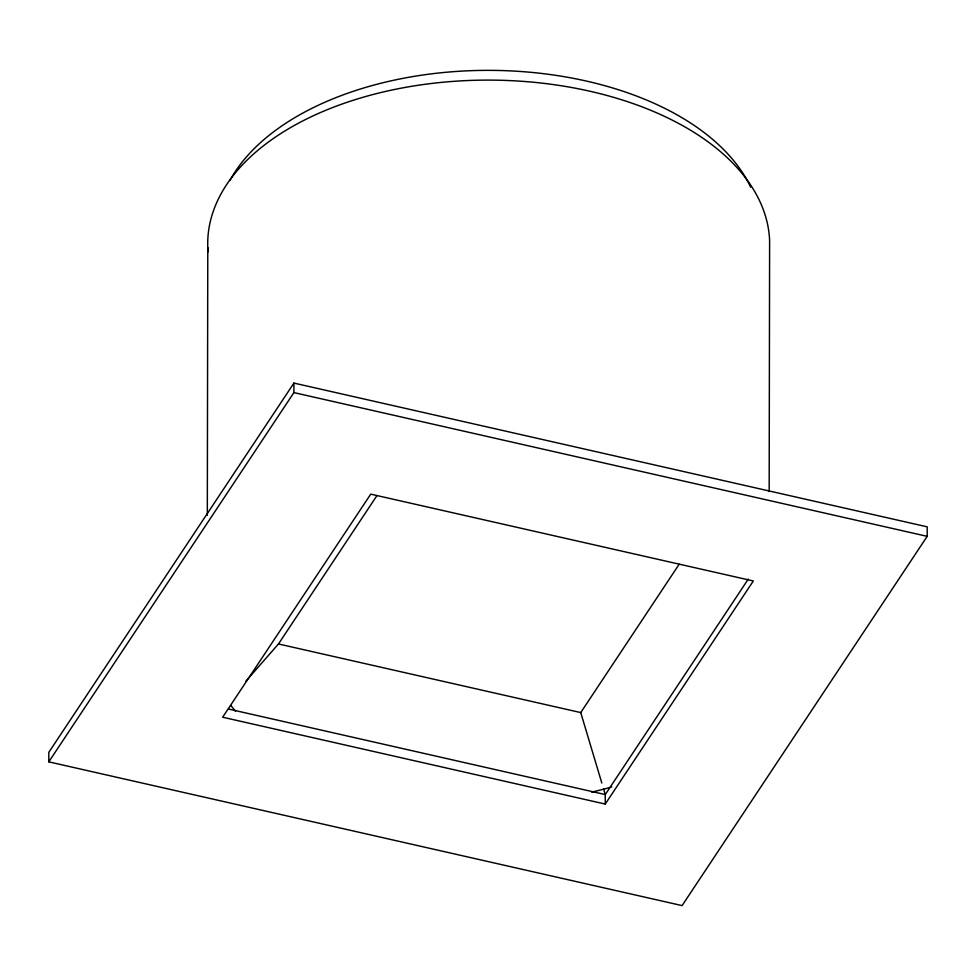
<?xml version="1.0" encoding="UTF-8"?>
<svg xmlns="http://www.w3.org/2000/svg" width="976" height="976" viewBox="0 0 976 976"><rect width="100%" height="100%" fill="white"/><g stroke="black" fill="none" stroke-linecap="round" stroke-linejoin="round"><path stroke-width="1.46" d="M48.8 761.853L48.812 752.35L293.922 383.08L927.2 526.845L927.188 536.349L682.078 905.606L48.8 761.853L293.898 392.596L293.922 383.08M207.315 515.328L207.79 247.587M605.242 804.065L753.326 580.976L370.734 494.137L222.662 717.214L605.242 804.065L605.266 794.562L603.546 788.803M769.173 491.562L769.613 240.547A280.99 163.968 0.1 0 0 478.447 80.203A280.99 163.968 0.1 0 0 208.059 251.869M245.598 681.529L278.477 643.965L376.943 495.625M601.826 783.057L580.732 712.578L679.186 564.238M748.287 579.085L605.266 794.562L228.604 709.052M293.898 392.596L927.188 536.349M278.477 643.965L580.732 712.578M611.72 786.961A280.99 163.968 0.1 0 1 591.7 792.109M235.558 711.297A280.99 163.968 0.1 0 1 230.995 705.575M229.897 180.475A271.621 158.502 0.1 0 1 494.21 70.394A271.621 158.502 0.1 0 1 750.666 187.221"/></g></svg>
